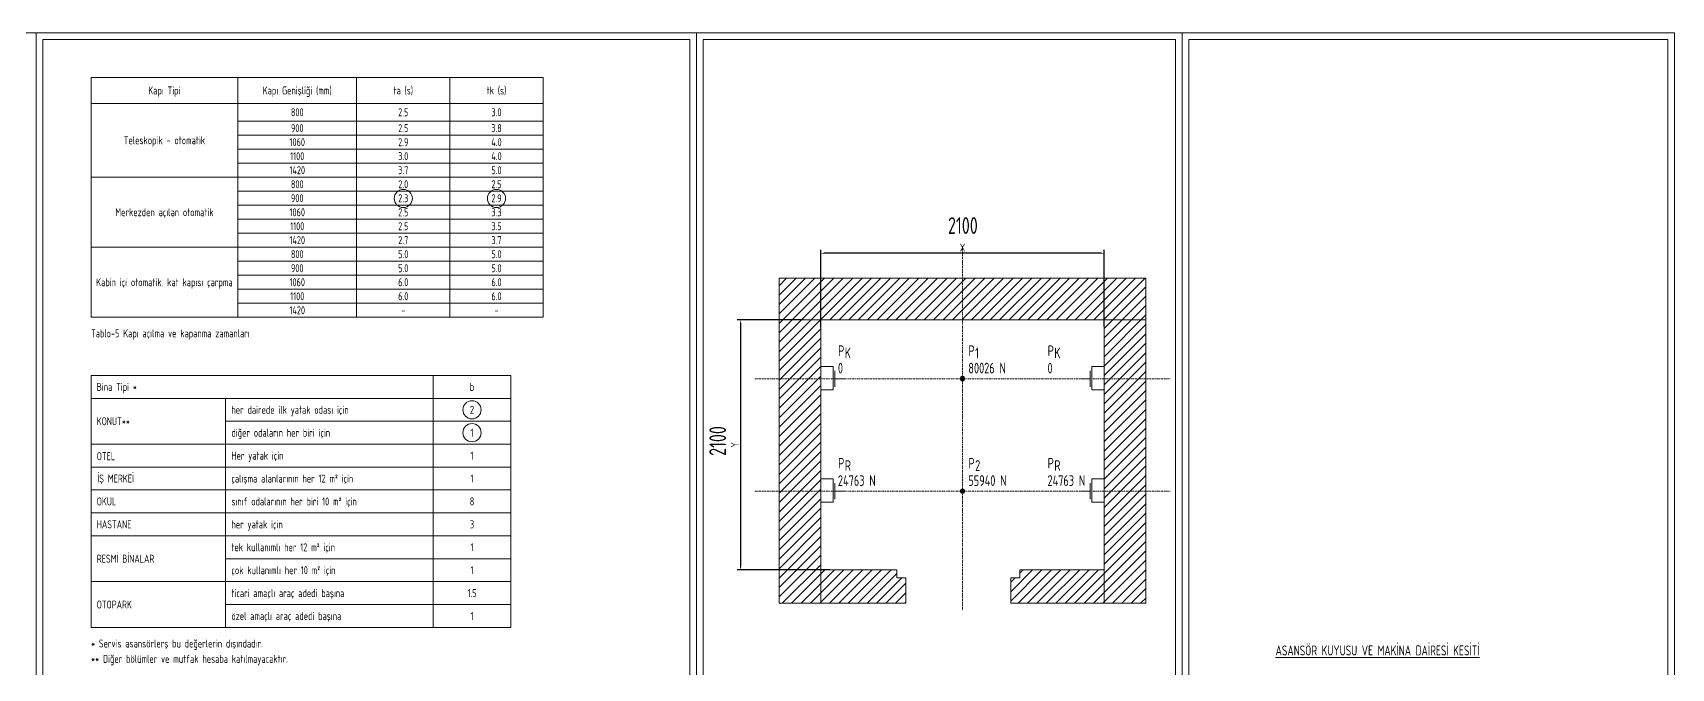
# Model space of a CAD drawing. Extents: x 173271 to 181879, y -242817 to -239967.
# Drawn here: x 177656 to 180112, y -240919 to -239967 of the extents above; entities that cross this region are included whole.
import ezdxf
from ezdxf.enums import TextEntityAlignment as Align

# ---------------------------------------------------------------- set-up
doc = ezdxf.new("R2010")
doc.units = 0
doc.header["$MEASUREMENT"] = 0
doc.linetypes.add('ARELDIS', pattern=[160.7, 150.7, -10])
doc.linetypes.add('DASHDOT2', pattern=[0.5, 0.25, -0.125, 0, -0.125])
doc.layers.get('Defpoints').update_dxf_attribs({"linetype": 'CONTINUOUS'})
for name, color, linetype in [('KOLON', 7, 'CONTINUOUS'), ('MIMARI', 1, 'CONTINUOUS'), ('YAZI', 7, 'CONTINUOUS'), ('YAZI1', 240, 'CONTINUOUS'), ('YZ1', 7, 'CONTINUOUS'), ('YZ1TES', 2, 'CONTINUOUS')]:
    doc.layers.add(name, color=color, linetype=linetype)
doc.layers.add('PISSUDIS', color=6, linetype='ARELDIS', lineweight=80)
doc.styles.add('engiasn', font='isocpeur.ttf', dxfattribs={"width": 0.7, "height": 12})
doc.styles.add('ODA', font='isocpeur.ttf', dxfattribs={"height": 20})
doc.styles.add('style4', font='isocpeur.ttf', dxfattribs={"height": 8})
doc.dimstyles.new('engnasn', dxfattribs={"dimtxt": 12, "dimasz": 5, "dimexe": 5, "dimexo": 2.5, "dimgap": 2.5, "dimtad": 1, "dimdec": 0, "dimdsep": 46, "dimlunit": 6, "dimtxsty": 'engiasn', "dimcen": 0.09, "dimadec": 0, "dimazin": 0, "dimtfac": 1, "dimtdec": 0, "dimtmove": 0, "dimatfit": 3, "dimfxl": 0, "dimtolj": 1, "dimtzin": 0, "dimarcsym": 0})

# ---------------------------------------------------------------- blocks, each defined once
blk = doc.blocks.new('*D14')
at = {"layer": 'Defpoints', "color": 0, "linetype": 'Continuous', "lineweight": 30, "transparency": 16777216}
for p in [(178837, -240297.1), (178837, -240410.3), (179262, -240409.5)]:
    blk.add_point(p, dxfattribs=at)
at = {"layer": 'YAZI1', "color": 0, "linetype": 'Continuous', "lineweight": -2, "transparency": 16777216}
for p, q in [((178837, -240407.8), (178837, -240292.1)), ((179262, -240407), (179262, -240292.1)), ((179257, -240297.1), (178842, -240297.1))]:
    blk.add_line(p, q, dxfattribs=at)
at = {"layer": 'YAZI1', "color": 0, "linetype": 'Continuous', "lineweight": 30, "transparency": 16777216}
for points in [[(178842, -240296.2), (178842, -240297.9), (178837, -240297.1)], [(179257, -240296.2), (179257, -240297.9), (179262, -240297.1)]]:
    blk.add_solid(points, dxfattribs=at)
at = {"layer": 'YAZI1', "color": 0, "linetype": 'Continuous', "lineweight": 15, "transparency": 16777216, "insert": (179049.5, -240288.6), "char_height": 12, "attachment_point": 5, "style": 'engiasn'}
blk.add_mtext('\\A1;X', dxfattribs=at)
blk = doc.blocks.new('*D15')
at = {"layer": 'Defpoints', "color": 0, "linetype": 'Continuous', "lineweight": 30, "transparency": 16777216}
for p in [(178813.6, -240396.8), (178716.7, -240771.8), (178853, -240771.8)]:
    blk.add_point(p, dxfattribs=at)
at = {"layer": 'YAZI1', "color": 0, "linetype": 'Continuous', "lineweight": -2, "transparency": 16777216}
for p, q in [((178811.1, -240396.8), (178711.7, -240396.8)), ((178716.7, -240401.8), (178716.7, -240766.8)), ((178850.5, -240771.8), (178711.7, -240771.8))]:
    blk.add_line(p, q, dxfattribs=at)
at = {"layer": 'YAZI1', "color": 0, "linetype": 'Continuous', "lineweight": 30, "transparency": 16777216}
for points in [[(178715.9, -240401.8), (178717.6, -240401.8), (178716.7, -240396.8)], [(178715.9, -240766.8), (178717.6, -240766.8), (178716.7, -240771.8)]]:
    blk.add_solid(points, dxfattribs=at)
at = {"layer": 'YAZI1', "color": 0, "linetype": 'Continuous', "lineweight": 15, "transparency": 16777216, "insert": (178708.2, -240584.3), "char_height": 12, "attachment_point": 5, "rotation": 90, "style": 'engiasn'}
blk.add_mtext('\\A1;Y', dxfattribs=at)

msp = doc.modelspace()

# ---------------------------------------------------------------- hatches: boundary and pattern name
at = {"layer": 'YAZI1', "linetype": 'Continuous', "lineweight": 15}
h = msp.add_hatch(dxfattribs=at)
h.set_pattern_fill('ANSI31', scale=80, style=0)
h.set_pattern_definition([(45, (203522.601, -128679.986), (-7.0710678, 7.0710678), [])])
h.paths.add_polyline_path([(179049.485, -240396.83), (179049.485, -240334.33), (178774.485, -240334.33), (178774.485, -240396.83)])
h.paths.add_polyline_path([(179324.485, -240396.83), (179324.485, -240334.33), (179049.485, -240334.33), (179049.485, -240396.83)])
h.paths.add_polyline_path([(179261.985, -240396.83), (179261.985, -240485.164), (179324.485, -240485.164), (179324.485, -240396.83)])
h.paths.add_polyline_path([(179324.485, -240485.164), (179261.985, -240485.164), (179261.985, -240653.786), (179324.485, -240653.786)])
h.paths.add_polyline_path([(179261.985, -240821.83), (179324.485, -240821.83), (179324.485, -240653.786), (179261.985, -240653.786)])
h.paths.add_polyline_path([(179261.985, -240821.83), (179261.985, -240771.83), (179135.576, -240771.83), (179135.576, -240783.661), (179121.774, -240783.661), (179121.774, -240821.83)])
h.paths.add_polyline_path([(178964.696, -240821.83), (178964.696, -240783.661), (178950.893, -240783.661), (178950.893, -240771.83), (178836.985, -240771.83), (178836.985, -240821.83)])
h.paths.add_polyline_path([(178836.985, -240653.786), (178774.485, -240653.786), (178774.485, -240821.83), (178836.985, -240821.83)])
h.paths.add_polyline_path([(178774.485, -240653.786), (178836.985, -240653.786), (178836.985, -240485.164), (178774.485, -240485.164)])
h.paths.add_polyline_path([(178774.485, -240485.164), (178836.985, -240485.164), (178836.985, -240396.83), (178774.485, -240396.83)])
at = {"layer": 'YZ1', "lineweight": 15}
h = msp.add_hatch(color=7, dxfattribs=at)
h.paths.add_polyline_path([(179049.485, -240481.804, 0.41421356), (179046.125, -240485.164), (179049.485, -240485.164)])
h.paths.add_polyline_path([(179049.485, -240481.804), (179049.485, -240485.164), (179052.845, -240485.164, 0.41421356)])
h.paths.add_polyline_path([(179052.845, -240485.164), (179049.485, -240485.164), (179049.485, -240488.524, 0.41421356)])
h.paths.add_polyline_path([(179049.485, -240485.164), (179046.125, -240485.164, 0.41421356), (179049.485, -240488.524)])
h = msp.add_hatch(color=7, dxfattribs=at)
h.paths.add_polyline_path([(179049.485, -240650.426, 0.41421356), (179046.125, -240653.786), (179049.485, -240653.786)])
h.paths.add_polyline_path([(179049.485, -240650.426), (179049.485, -240653.786), (179052.845, -240653.786, 0.41421356)])
h.paths.add_polyline_path([(179052.845, -240653.786), (179049.485, -240653.786), (179049.485, -240657.147, 0.41421356)])
h.paths.add_polyline_path([(179049.485, -240653.786), (179046.125, -240653.786, 0.41421356), (179049.485, -240657.147)])

# ---------------------------------------------------------------- linework, layer by layer
at = {"layer": 'KOLON', "color": 7, "linetype": 'DASHDOT2', "lineweight": 15, "ltscale": 5}
for p, q in [((179049.485, -240286.642), (179049.485, -240832.746)), ((178738.231, -240485.164), (179360.739, -240485.164)), ((178738.231, -240653.786), (179360.739, -240653.786))]:
    msp.add_line(p, q, dxfattribs=at)
at = {"layer": 'MIMARI', "color": 7, "lineweight": 15}
for p, q in [((178836.985, -240821.83), (178964.696, -240821.83)), ((179261.985, -240821.83), (179121.774, -240821.83))]:
    msp.add_line(p, q, dxfattribs=at)
for points in [[(179324.485, -240334.33), (179324.485, -240396.83), (178774.485, -240396.83), (178774.485, -240334.33)], [(179324.485, -240334.33), (179324.485, -240396.83), (178774.485, -240396.83), (178774.485, -240334.33)], [(178774.485, -240396.83), (178836.985, -240396.83), (178836.985, -240821.83), (178774.485, -240821.83)], [(179261.985, -240396.83), (179324.485, -240396.83), (179324.485, -240821.83), (179261.985, -240821.83)]]:
    msp.add_lwpolyline(points, close=True, dxfattribs=at)
at = {"layer": 'PISSUDIS', "color": 7, "lineweight": 15}
for p, q in [((178858.103, -240497.164), (178858.103, -240473.164)), ((178858.103, -240497.164), (178858.103, -240473.164)), ((178858.103, -240485.164), (178873.407, -240485.164)), ((179240.867, -240485.164), (179228.174, -240485.164)), ((179240.867, -240497.164), (179240.867, -240473.164)), ((179240.867, -240497.164), (179240.867, -240473.164)), ((178858.103, -240665.786), (178858.103, -240641.786)), ((178858.103, -240665.786), (178858.103, -240641.786)), ((178858.103, -240653.786), (178870.796, -240653.786)), ((179240.867, -240653.786), (179228.174, -240653.786)), ((179240.867, -240665.786), (179240.867, -240641.786)), ((179240.867, -240665.786), (179240.867, -240641.786))]:
    msp.add_line(p, q, dxfattribs=at)
at = {"layer": 'YAZI', "color": 2, "lineweight": 15}
for centre in [(178211.017, -240214.915), (178350.778, -240214.915), (178314.099, -240531.745), (178314.099, -240566.089)]:
    msp.add_circle(centre, 13.627, dxfattribs=at)
at = {"layer": 'YAZI1', "color": 2, "linetype": 'Continuous', "lineweight": 15}
for p, q in [((177962.962, -240033.668), (177962.962, -240393.038)), ((178141.137, -240033.708), (178141.137, -240393.079)), ((178280.898, -240033.668), (178280.898, -240393.038)), ((178420.659, -240033.708), (178420.659, -240393.079)), ((177742.874, -240072.337), (178420.659, -240072.337)), ((177962.962, -240099.027), (178420.659, -240099.027)), ((177962.962, -240120.043), (178420.659, -240120.043)), ((177962.962, -240141.059), (178420.659, -240141.059)), ((177962.962, -240162.074), (178420.659, -240162.074)), ((177742.874, -240183.09), (178420.659, -240183.09)), ((177962.962, -240204.106), (178420.659, -240204.106)), ((177962.962, -240225.122), (178420.659, -240225.122)), ((177962.962, -240246.138), (178420.659, -240246.138)), ((177962.962, -240266.943), (178420.659, -240266.943)), ((177742.874, -240287.959), (178420.659, -240287.959)), ((177962.962, -240308.975), (178420.659, -240308.975)), ((177962.962, -240329.991), (178420.659, -240329.991)), ((177962.962, -240351.007), (178420.659, -240351.007)), ((177962.962, -240372.023), (178420.659, -240372.023))]:
    msp.add_line(p, q, dxfattribs=at)
at = {"layer": 'YAZI1', "color": 7, "linetype": 'Continuous', "lineweight": 15}
for p, q in [((178836.985, -240771.83), (178950.893, -240771.83)), ((178950.893, -240771.83), (178950.893, -240783.661)), ((178950.893, -240771.83), (178950.893, -240783.661)), ((178964.696, -240783.661), (178950.893, -240783.661)), ((178964.696, -240783.661), (178950.893, -240783.661)), ((178964.696, -240783.661), (178964.696, -240821.83)), ((179121.774, -240783.661), (179135.576, -240783.661)), ((179121.774, -240783.661), (179121.774, -240821.83)), ((179135.576, -240771.83), (179135.576, -240783.661)), ((179261.985, -240771.83), (179135.577, -240771.83))]:
    msp.add_line(p, q, dxfattribs=at)
at = {"layer": 'YAZI1', "color": 2, "linetype": 'Continuous', "lineweight": 15}
for points in [[(176670.531, -241391.561), (177660.531, -241391.561), (177660.531, -239966.561), (176670.531, -239966.561)], [(177660.531, -241391.561), (178650.531, -241391.561), (178650.531, -239966.561), (177660.531, -239966.561)], [(177670.531, -241381.561), (178640.531, -241381.561), (178640.531, -239976.561), (177670.531, -239976.561)], [(178650.531, -241391.561), (179378.738, -241391.561), (179378.738, -239966.561), (178650.531, -239966.561)], [(178660.531, -241381.561), (179368.738, -241381.561), (179368.738, -239976.561), (178660.531, -239976.561)], [(179378.738, -242816.561), (180117.043, -242816.561), (180117.043, -239966.561), (179378.738, -239966.561)], [(179388.738, -242806.561), (180107.043, -242806.561), (180107.043, -239976.561), (179388.738, -239976.561)], [(177742.874, -240033.668), (178420.659, -240033.668), (178420.659, -240393.038), (177742.874, -240393.038)]]:
    msp.add_lwpolyline(points, close=True, dxfattribs=at)
for points in [[(178372.273, -240480.23), (177742.874, -240480.23), (177742.874, -240858.009)], [(178255.925, -240480.23), (178255.925, -240858.009)], [(178372.273, -240480.23), (178372.273, -240858.009)], [(177742.874, -240514.573), (178372.273, -240514.573)], [(177944.73, -240514.573), (177944.73, -240858.009)], [(177944.73, -240548.917), (178372.273, -240548.917)], [(177742.874, -240583.261), (178372.273, -240583.261)], [(177742.874, -240617.604), (178372.273, -240617.604)], [(177742.874, -240651.948), (178372.273, -240651.948)], [(177742.874, -240686.291), (178372.273, -240686.291)], [(177742.874, -240720.635), (178372.273, -240720.635)], [(177944.73, -240754.979), (178372.273, -240754.979)], [(177742.874, -240789.322), (178372.273, -240789.322)], [(177944.73, -240823.666), (178372.273, -240823.666)], [(177742.874, -240858.009), (178372.273, -240858.009)]]:
    msp.add_lwpolyline(points, dxfattribs=at)
at = {"layer": 'YZ1', "color": 7, "lineweight": 15}
for centre in [(179049.485, -240485.164), (179049.485, -240653.786)]:
    msp.add_circle(centre, 3.36, dxfattribs=at)
at = {"layer": 'YZ1TES', "color": 7, "linetype": 'Continuous', "lineweight": 15}
for p, q in [((178855.788, -240466.715), (178836.985, -240466.715)), ((178855.788, -240466.715), (178855.788, -240501.843)), ((179243.182, -240466.715), (179243.182, -240501.843)), ((179243.182, -240466.715), (179261.985, -240466.715)), ((178855.788, -240501.843), (178836.985, -240501.843)), ((179243.182, -240501.843), (179261.985, -240501.843)), ((178855.788, -240635.337), (178836.985, -240635.337)), ((178855.788, -240635.337), (178855.788, -240670.466)), ((179243.182, -240635.337), (179243.182, -240670.466)), ((179243.182, -240635.337), (179261.985, -240635.337)), ((178855.788, -240670.466), (178836.985, -240670.466)), ((179243.182, -240670.466), (179261.985, -240670.466))]:
    msp.add_line(p, q, dxfattribs=at)

# ---------------------------------------------------------------- texts
at = {"layer": 'YAZI', "color": 7, "lineweight": 15, "style": 'style4', "width": 0.7}
for s, p in [('P', (178862.982, -240451.176)), ('K', (178872.936, -240454.638)), ('P', (179058.491, -240451.176)), ('1', (179068.445, -240454.638)), ('P', (179177.178, -240451.176)), ('K', (179187.131, -240454.638)), ('0', (178862.661, -240477.218)), ('80026 N', (179058.17, -240477.218)), ('0', (179176.857, -240477.218)), ('P', (178862.982, -240619.799)), ('R', (178872.936, -240623.261)), ('P', (179058.491, -240619.799)), ('2', (179068.445, -240623.261)), ('P', (179177.178, -240619.799)), ('R', (179187.131, -240623.261)), ('24763 N', (178862.661, -240645.84)), ('55940 N', (179058.17, -240645.84)), ('24763 N', (179176.857, -240645.84))]:
    msp.add_text(s, height=16, dxfattribs=at).set_placement(p)
at = {"layer": 'YAZI1', "color": 2, "linetype": 'Continuous', "lineweight": 15, "style": 'style4', "width": 0.7}
for s, p in [('Kapı Tipi', (177852.918, -240053.002)), ('Kapı Genişliği (mm)', (178052.049, -240053.022)), ('ta (s)', (178211.017, -240053.022)), ('tk (s)', (178350.778, -240053.022)), ('800', (178052.049, -240085.682)), ('2.5', (178211.017, -240085.682)), ('3.0', (178350.778, -240085.682)), ('Teleskopik - otomatik', (177852.918, -240127.714)), ('900', (178052.049, -240109.535)), ('2.5', (178211.017, -240109.535)), ('3.8', (178350.778, -240109.535)), ('1060', (178052.049, -240130.551)), ('1100', (178052.049, -240151.567)), ('2.9', (178211.017, -240130.551)), ('3.0', (178211.017, -240151.567)), ('4.0', (178350.778, -240130.551)), ('4.0', (178350.778, -240151.567)), ('1420', (178052.049, -240172.582)), ('3.7', (178211.017, -240172.582)), ('5.0', (178350.778, -240172.582)), ('800', (178052.049, -240193.598)), ('2.0', (178211.017, -240193.598)), ('2.5', (178350.778, -240193.598)), ('900', (178052.049, -240214.614)), ('2.3', (178211.017, -240214.614)), ('2.9', (178350.778, -240214.614)), ('Merkezden açılan otomatik', (177852.918, -240235.525)), ('1060', (178052.049, -240235.63)), ('2.5', (178211.017, -240235.63)), ('3.3', (178350.778, -240235.63)), ('1420', (178052.049, -240277.451)), ('1100', (178052.049, -240256.541)), ('2.5', (178211.017, -240256.541)), ('2.7', (178211.017, -240277.451)), ('3.5', (178350.778, -240256.541)), ('3.7', (178350.778, -240277.451)), ('800', (178052.049, -240298.467)), ('5.0', (178211.017, -240298.467)), ('5.0', (178350.778, -240298.467)), ('900', (178052.049, -240319.483)), ('5.0', (178211.017, -240319.483)), ('5.0', (178350.778, -240319.483)), ('Kabin içi otomatik. kat kapısı çarpma', (177852.918, -240340.499)), ('1060', (178052.049, -240340.499)), ('6.0', (178211.017, -240340.499)), ('6.0', (178350.778, -240340.499)), ('1100', (178052.049, -240361.515)), ('6.0', (178211.017, -240361.515)), ('6.0', (178350.778, -240361.515)), ('1420', (178052.049, -240382.53)), ('-', (178211.017, -240382.551)), ('-', (178350.778, -240382.551)), ('b', (178314.099, -240497.402)), ('2', (178314.099, -240531.745)), ('1', (178314.099, -240566.089)), ('1', (178314.099, -240600.432)), ('1', (178314.099, -240634.776)), ('8', (178314.099, -240669.12)), ('3', (178314.099, -240703.463)), ('1', (178314.099, -240737.807)), ('1', (178314.099, -240772.15)), ('1.5', (178314.099, -240806.494)), ('1', (178314.099, -240840.838))]:
    msp.add_text(s, height=12, dxfattribs=at).set_placement(p, align=Align.MIDDLE_CENTER)
at = {"layer": 'YAZI1', "color": 7, "linetype": 'Continuous', "lineweight": 15, "style": 'ODA', "width": 0.7}
msp.add_text('2100', height=25, dxfattribs=at).set_placement((179050.039, -240255.502), align=Align.MIDDLE_CENTER)
at = {"layer": 'YAZI1', "color": 2, "linetype": 'Continuous', "lineweight": 15, "style": 'style4', "width": 0.7}
for s, p in [('Tablo-5 Kapı açılma ve kapanma zamanları', (177742.874, -240417.113)), ('Bina Tipi *', (177751.467, -240497.395)), ('her dairede ilk yatak odası için ', (177953.323, -240531.745)), ('KONUT**', (177751.46, -240548.917)), ('diğer odaların her biri için', (177953.323, -240566.089)), ('OTEL', (177751.467, -240601.302)), ('Her yatak için', (177953.323, -240600.432)), ('İŞ MERKEİ', (177752.336, -240634.776)), ('çalışma alanlarının her 12 m² için ', (177953.323, -240634.776)), ('OKUL', (177751.467, -240669.12)), ('sınıf odalarının her biri 10 m² için ', (177953.323, -240669.12)), ('HASTANE', (177751.467, -240703.463)), ('her yatak için', (177953.323, -240703.463)), ('tek kullanımlı her 12 m² için ', (177953.323, -240737.807)), ('RESMİ BİNALAR', (177751.467, -240754.972)), ('çok kullanımlı her 10 m² için ', (177953.323, -240772.15)), ('ticari amaçlı araç adedi başına', (177953.323, -240806.494)), ('OTOPARK', (177751.467, -240823.666)), ('özel amaçlı araç adedi başına', (177953.323, -240840.838)), ('* Servis asansörlerş bu değerlerin dışındadır.', (177742.874, -240882.084)), ('** Diğer bölümler ve mutfak hesaba katılmayacaktır.', (177742.874, -240905.084))]:
    msp.add_text(s, height=12, dxfattribs=at).set_placement(p, align=Align.MIDDLE_LEFT)
at = {"layer": 'YAZI1', "color": 7, "linetype": 'Continuous', "lineweight": 15, "style": 'ODA', "width": 0.7}
msp.add_text('2100', height=25, rotation=90, dxfattribs=at).set_placement((178682.422, -240578.536), align=Align.MIDDLE_CENTER)
msp.add_text('%%UASANSÖR KUYUSU VE MAKİNA DAİRESİ KESİTİ', height=15, dxfattribs=at).set_placement((179518.852, -240900.041))

# ---------------------------------------------------------------- dimensions: what is measured, and where the dimension line sits
at = {"layer": 'YAZI1', "color": 7, "linetype": 'Continuous', "lineweight": 15}
for base, p1, p2, angle, text, picture, middle in [((178836.985, -240297.078), (179261.985, -240409.53), (178836.985, -240410.33), 180, 'X', '*D14', (179049.485, -240288.578)), ((178716.722, -240771.83), (178813.593, -240396.83), (178852.996, -240771.83), 90, 'Y', '*D15', (178708.222, -240584.33))]:
    dim = msp.add_linear_dim(base=base, p1=p1, p2=p2, angle=angle, text=text, dimstyle='engnasn', dxfattribs=at)
    dim.commit()
    dim.dimension.update_dxf_attribs({"geometry": picture, "text_midpoint": middle})

doc.saveas('drawing.dxf')
